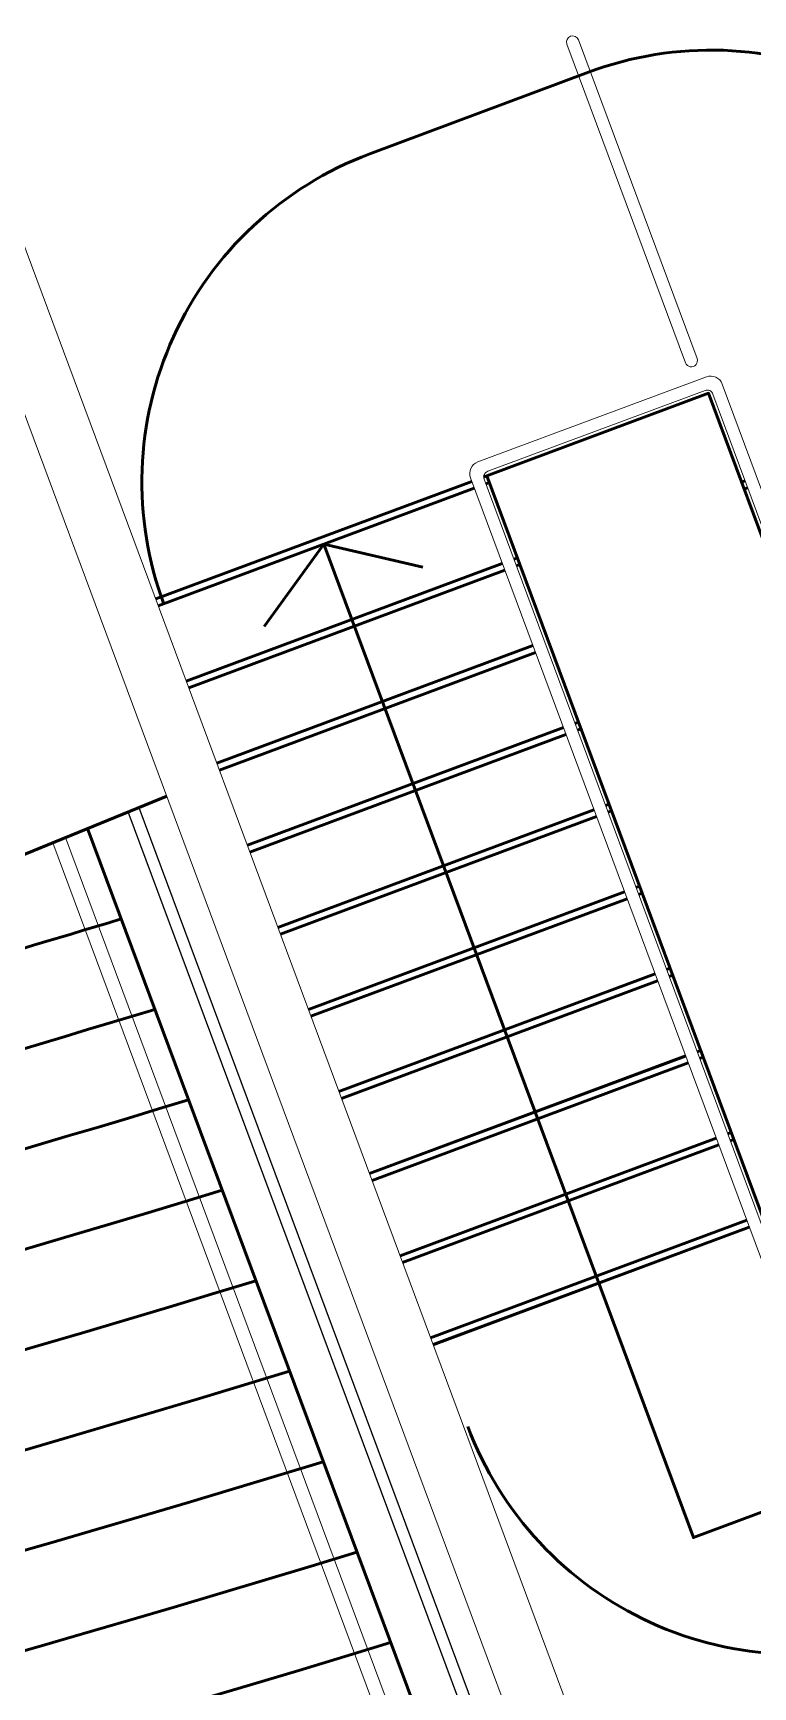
# Model space of a CAD drawing. Header units: centimetres. Extents: x 139057 to 200038, y 34824 to 80516.
# Drawn here: x 172475 to 172721, y 46144 to 46710 of the extents above; entities that cross this region are included whole.
import ezdxf

# ---------------------------------------------------------------- set-up
doc = ezdxf.new("R2010")
doc.units = ezdxf.units.CM
doc.header["$LTSCALE"] = 100
for name, color, linetype, lineweight in [('410_STRUTTURE_001-AM_0', 7, 'Continuous', 0), ('441_SERRAMENTI_001-AM_0', 1, 'Continuous', 0), ('448_SCALE_001-AM_0', 216, 'Continuous', 50)]:
    doc.layers.add(name, color=color, linetype=linetype, lineweight=lineweight)
doc.layers.add('FLPL-C-P1$0$A-ANNO-TEXT', color=7, linetype='Continuous')
doc.layers.add('P1$0$A-GLAZ-MULL', color=5, linetype='Continuous')

msp = doc.modelspace()

# ---------------------------------------------------------------- linework, layer by layer
at = {"layer": '410_STRUTTURE_001-AM_0', "elevation": 0}
msp.add_lwpolyline([(172380.24, 47035.33), (172369.78, 47063.45), (172301.36, 47037.99), (172657.12, 46082.04), (173047.67, 46216.72), (173033.72, 46254.21), (172986.85, 46236.75), (172751.42, 46869.37), (172798.29, 46886.82), (172784.34, 46924.31), (172737.48, 46906.87), (172727.02, 46934.98), (172708.27, 46928.01), (172968.12, 46229.79), (172665.4, 46117.13), (172330.57, 47016.85)], close=True, dxfattribs=at)
at = {"layer": '441_SERRAMENTI_001-AM_0', "elevation": 0}
for points in [[(172657.66, 46706.44, -1), (172661.59, 46707.9), (172702.22, 46598.72, -1), (172698.29, 46597.25)], [(172624.65, 46557.9), (172731.9, 46269.6, 0.414214), (172737.3, 46267.13), (172815.65, 46296.29, 0.414214), (172818.12, 46301.69), (172710.87, 46589.99, 0.414214), (172705.47, 46592.46), (172627.12, 46563.3, 0.414214)], [(172629.32, 46557.4), (172735.1, 46273.03, 0.414214), (172737.8, 46271.8), (172812.22, 46299.49, 0.414214), (172813.45, 46302.19), (172707.67, 46586.55, 0.414214), (172704.97, 46587.79), (172630.56, 46560.1, 0.414214)]]:
    msp.add_lwpolyline(points, format="xyb", close=True, dxfattribs=at)
for points in [[(172618.49, 46065.05), (172481.54, 46432.92)], [(172623.09, 46066.45), (172485.98, 46434.73)]]:
    msp.add_lwpolyline(points, dxfattribs=at)
at = {"layer": '448_SCALE_001-AM_0', "linetype": 'Continuous'}
for p, q in [((172625.07, 46556.67, 0), (172516.82, 46516.38, 0)), ((172625.07, 46556.67, 0), (172516.82, 46516.38, 0)), ((172625.94, 46554.32, 0), (172517.69, 46514.04, 0)), ((172625.94, 46554.32, 0), (172517.69, 46514.04, 0)), ((172630.26, 46558.6, 0), (172629.04, 46558.15, 0)), ((172630.26, 46558.6, 0), (172629.04, 46558.15, 0)), ((172631.13, 46556.26, 0), (172629.91, 46555.8, 0)), ((172631.13, 46556.26, 0), (172629.91, 46555.8, 0)), ((172717.47, 46556.38, 0), (172718.69, 46556.83, 0)), ((172717.47, 46556.38, 0), (172718.69, 46556.83, 0)), ((172718.34, 46554.04, 0), (172719.56, 46554.49, 0)), ((172718.34, 46554.03, 0), (172719.56, 46554.49, 0)), ((172635.53, 46528.55, 0), (172527.28, 46488.27, 0)), ((172635.53, 46528.55, 0), (172527.28, 46488.27, 0)), ((172636.4, 46526.21, 0), (172528.16, 46485.92, 0)), ((172636.4, 46526.21, 0), (172528.16, 46485.92, 0)), ((172640.72, 46530.48, 0), (172639.5, 46530.03, 0)), ((172640.72, 46530.48, 0), (172639.5, 46530.03, 0)), ((172641.59, 46528.14, 0), (172640.38, 46527.69, 0)), ((172641.59, 46528.14, 0), (172640.38, 46527.69, 0)), ((172645.99, 46500.44, 0), (172537.75, 46460.15, 0)), ((172645.99, 46500.43, 0), (172537.75, 46460.15, 0)), ((172646.87, 46498.09, 0), (172538.62, 46457.81, 0)), ((172646.87, 46498.09, 0), (172538.62, 46457.81, 0)), ((172656.46, 46472.32, 0), (172548.21, 46432.03, 0)), ((172656.46, 46472.32, 0), (172548.21, 46432.03, 0)), ((172657.33, 46469.98, 0), (172549.08, 46429.69, 0)), ((172657.33, 46469.98, 0), (172549.08, 46429.69, 0)), ((172661.61, 46474.24, 0), (172660.39, 46473.78, 0)), ((172661.61, 46474.24, 0), (172660.39, 46473.78, 0)), ((172662.48, 46471.89, 0), (172661.27, 46471.44, 0)), ((172662.48, 46471.89, 0), (172661.27, 46471.44, 0)), ((172666.92, 46444.2, 0), (172558.67, 46403.92, 0)), ((172666.92, 46444.2, 0), (172558.67, 46403.92, 0)), ((172667.79, 46441.86, 0), (172559.55, 46401.58, 0)), ((172667.79, 46441.86, 0), (172559.55, 46401.57, 0)), ((172672.08, 46446.12, 0), (172670.86, 46445.67, 0)), ((172672.08, 46446.12, 0), (172670.86, 46445.67, 0)), ((172672.95, 46443.78, 0), (172671.73, 46443.33, 0)), ((172672.95, 46443.78, 0), (172671.73, 46443.32, 0)), ((172682.54, 46418.01, 0), (172681.32, 46417.55, 0)), ((172682.54, 46418, 0), (172681.32, 46417.55, 0)), ((172677.39, 46416.09, 0), (172569.14, 46375.8, 0)), ((172677.38, 46416.09, 0), (172569.14, 46375.8, 0)), ((172678.26, 46413.74, 0), (172570.01, 46373.46, 0)), ((172678.26, 46413.74, 0), (172570.01, 46373.46, 0)), ((172683.41, 46415.66, 0), (172682.19, 46415.21, 0)), ((172683.41, 46415.66, 0), (172682.19, 46415.21, 0)), ((172693, 46389.89, 0), (172691.78, 46389.44, 0)), ((172693, 46389.89, 0), (172691.78, 46389.43, 0)), ((172687.85, 46387.97, 0), (172579.6, 46347.69, 0)), ((172687.85, 46387.97, 0), (172579.6, 46347.69, 0)), ((172688.72, 46385.63, 0), (172580.47, 46345.34, 0)), ((172688.72, 46385.63, 0), (172580.47, 46345.34, 0)), ((172693.88, 46387.55, 0), (172692.66, 46387.09, 0)), ((172693.88, 46387.55, 0), (172692.66, 46387.09, 0)), ((172703.47, 46361.77, 0), (172702.25, 46361.32, 0)), ((172703.47, 46361.77, 0), (172702.25, 46361.32, 0)), ((172698.31, 46359.86, 0), (172590.06, 46319.57, 0)), ((172698.31, 46359.85, 0), (172590.07, 46319.57, 0)), ((172699.18, 46357.51, 0), (172590.94, 46317.23, 0)), ((172699.18, 46357.51, 0), (172590.94, 46317.23, 0)), ((172704.34, 46359.43, 0), (172703.12, 46358.98, 0)), ((172704.34, 46359.43, 0), (172703.12, 46358.98, 0)), ((172713.93, 46333.66, 0), (172712.71, 46333.2, 0)), ((172713.93, 46333.66, 0), (172712.71, 46333.2, 0)), ((172708.78, 46331.74, 0), (172600.53, 46291.45, 0)), ((172708.78, 46331.74, 0), (172600.53, 46291.45, 0)), ((172709.65, 46329.4, 0), (172601.4, 46289.11, 0)), ((172709.65, 46329.39, 0), (172601.4, 46289.11, 0)), ((172714.8, 46331.31, 0), (172713.58, 46330.86, 0)), ((172714.8, 46331.31, 0), (172713.58, 46330.86, 0)), ((172719.24, 46303.62, 0), (172610.99, 46263.34, 0)), ((172719.24, 46303.62, 0), (172610.99, 46263.34, 0)), ((172720.11, 46301.28, 0), (172611.86, 46261, 0)), ((172720.11, 46301.28, 0), (172611.86, 46260.99, 0))]:
    msp.add_line(p, q, dxfattribs=at)
at = {"layer": '448_SCALE_001-AM_0', "linetype": 'Continuous', "elevation": 0}
for points in [[(172519.68, 46514.4, -0.414218), (172590.11, 46668.8), (172665.06, 46696.78, -0.414218), (172819.46, 46626.34)], [(172623.73, 46233.02, 0.414218), (172778.13, 46162.58), (172853.08, 46190.57, 0.414218), (172923.51, 46344.97)]]:
    msp.add_lwpolyline(points, format="xyb", dxfattribs=at)
msp.add_lwpolyline([(172630.26, 46558.6), (172736.6, 46272.74), (172812.51, 46300.99), (172706.17, 46586.85)], close=True, dxfattribs=at)
msp.add_lwpolyline([(172630.26, 46558.6), (172736.6, 46272.74), (172812.51, 46300.99), (172706.17, 46586.85)], close=True, dxfattribs=at)
for points in [[(172608.33, 46527.24), (172574.39, 46535.14), (172553.94, 46506.93)], [(172747.96, 46212.41), (172701, 46194.94), (172574.39, 46535.14)], [(171476.37, 46021.7), (171995.97, 46234.27), (172002.65, 46218.96), (172035.42, 46268.67), (172041.82, 46253.03), (172520.6, 46448.9)], [(172620.36, 46096.99), (172493.48, 46437.8)]]:
    msp.add_lwpolyline(points, dxfattribs=at)
at = {"layer": '448_SCALE_001-AM_0', "linetype": 'Continuous'}
for radius, start, end in [(6606.02, 284.392643, 286.882028), (6639.02, 282.471468, 286.899635), (6672.02, 281.007752, 286.917065), (6705.02, 279.667715, 286.934322), (6738.02, 278.466752, 286.951412), (6771.02, 278.243187, 286.968333), (6804.02, 278.242519, 286.98509), (6837.02, 278.241854, 287.001686), (6870.02, 278.241197, 287.018124)]:
    msp.add_arc((170586.61, 52728.15, 0), radius, start, end, dxfattribs=at)
at = {"layer": 'FLPL-C-P1$0$A-ANNO-TEXT', "linetype": 'Continuous', "elevation": 0}
for points in [[(172608.33, 46527.24), (172574.39, 46535.14), (172553.94, 46506.93)], [(172747.97, 46212.41), (172701, 46194.94), (172574.39, 46535.14)]]:
    msp.add_lwpolyline(points, dxfattribs=at)
at = {"layer": 'P1$0$A-GLAZ-MULL', "elevation": 0}
for points in [[(172511.07, 46445), (172651.16, 46068.71), (172649.03, 46064.33), (172648.57, 46064.19), (172507.37, 46443.49)], [(172511.08, 46445), (172651.16, 46068.71), (172649.03, 46064.33), (172648.58, 46064.19), (172507.37, 46443.49)]]:
    msp.add_lwpolyline(points, dxfattribs=at)

doc.saveas('drawing.dxf')
